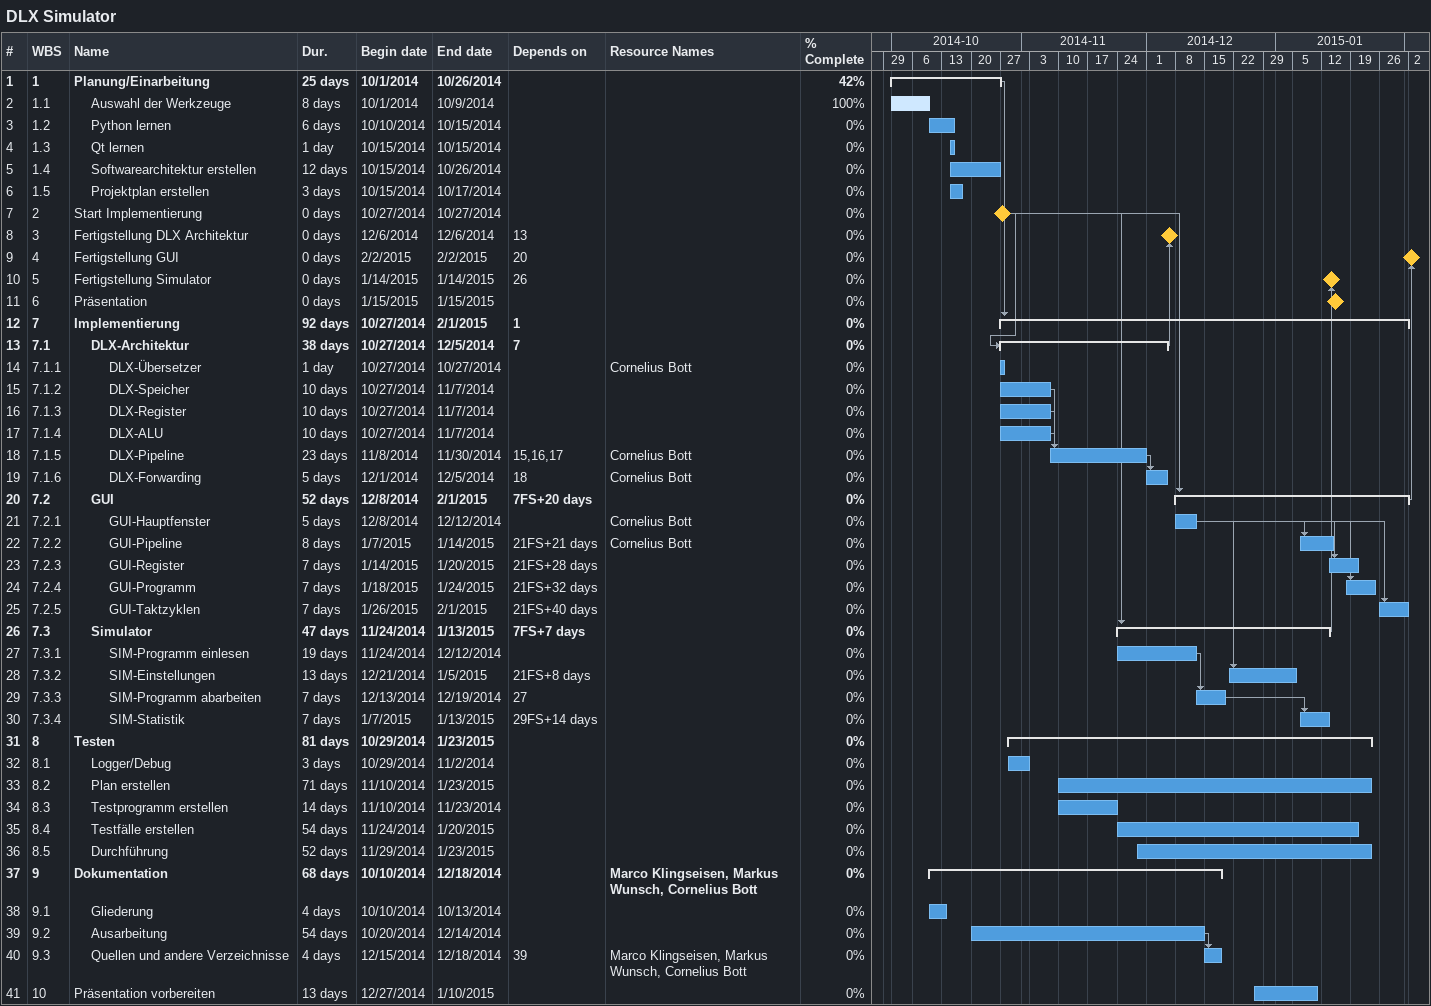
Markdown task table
DLX Simulator

| ID | WBS | Task | Duration | Start | Finish | Predecessors | Resources | % complete |
|---|---|---|---|---|---|---|---|---|
| 1 | 1 | **Planung/Einarbeitung** | 25d | 2014-10-01 | 2014-10-26 |  |  | 42 |
| 2 | 1.1 | Auswahl der Werkzeuge | 8d | 2014-10-01 | 2014-10-09 |  |  | 100 |
| 3 | 1.2 | Python lernen | 6d | 2014-10-10 | 2014-10-15 |  |  | 0 |
| 4 | 1.3 | Qt lernen | 1d | 2014-10-15 | 2014-10-15 |  |  | 0 |
| 5 | 1.4 | Softwarearchitektur erstellen | 12d | 2014-10-15 | 2014-10-26 |  |  | 0 |
| 6 | 1.5 | Projektplan erstellen | 3d | 2014-10-15 | 2014-10-17 |  |  | 0 |
| 7 | 2 | Start Implementierung | 0d | 2014-10-27 | 2014-10-27 |  |  | 0 |
| 8 | 3 | Fertigstellung DLX Architektur | 0d | 2014-12-06 | 2014-12-06 | 13 |  | 0 |
| 9 | 4 | Fertigstellung GUI | 0d | 2015-02-02 | 2015-02-02 | 20 |  | 0 |
| 10 | 5 | Fertigstellung Simulator | 0d | 2015-01-14 | 2015-01-14 | 26 |  | 0 |
| 11 | 6 | Präsentation | 0d | 2015-01-15 | 2015-01-15 |  |  | 0 |
| 12 | 7 | **Implementierung** | 92d | 2014-10-27 | 2015-02-01 | 1 |  | 0 |
| 13 | 7.1 | **DLX-Architektur** | 38d | 2014-10-27 | 2014-12-05 | 7 |  | 0 |
| 14 | 7.1.1 | DLX-Übersetzer | 1d | 2014-10-27 | 2014-10-27 |  | Cornelius Bott | 0 |
| 15 | 7.1.2 | DLX-Speicher | 10d | 2014-10-27 | 2014-11-07 |  |  | 0 |
| 16 | 7.1.3 | DLX-Register | 10d | 2014-10-27 | 2014-11-07 |  |  | 0 |
| 17 | 7.1.4 | DLX-ALU | 10d | 2014-10-27 | 2014-11-07 |  |  | 0 |
| 18 | 7.1.5 | DLX-Pipeline | 23d | 2014-11-08 | 2014-11-30 | 15, 16, 17 | Cornelius Bott | 0 |
| 19 | 7.1.6 | DLX-Forwarding | 5d | 2014-12-01 | 2014-12-05 | 18 | Cornelius Bott | 0 |
| 20 | 7.2 | **GUI** | 52d | 2014-12-08 | 2015-02-01 | 7FS+20d |  | 0 |
| 21 | 7.2.1 | GUI-Hauptfenster | 5d | 2014-12-08 | 2014-12-12 |  | Cornelius Bott | 0 |
| 22 | 7.2.2 | GUI-Pipeline | 8d | 2015-01-07 | 2015-01-14 | 21FS+21d | Cornelius Bott | 0 |
| 23 | 7.2.3 | GUI-Register | 7d | 2015-01-14 | 2015-01-20 | 21FS+28d |  | 0 |
| 24 | 7.2.4 | GUI-Programm | 7d | 2015-01-18 | 2015-01-24 | 21FS+32d |  | 0 |
| 25 | 7.2.5 | GUI-Taktzyklen | 7d | 2015-01-26 | 2015-02-01 | 21FS+40d |  | 0 |
| 26 | 7.3 | **Simulator** | 47d | 2014-11-24 | 2015-01-13 | 7FS+7d |  | 0 |
| 27 | 7.3.1 | SIM-Programm einlesen | 19d | 2014-11-24 | 2014-12-12 |  |  | 0 |
| 28 | 7.3.2 | SIM-Einstellungen | 13d | 2014-12-21 | 2015-01-05 | 21FS+8d |  | 0 |
| 29 | 7.3.3 | SIM-Programm abarbeiten | 7d | 2014-12-13 | 2014-12-19 | 27 |  | 0 |
| 30 | 7.3.4 | SIM-Statistik | 7d | 2015-01-07 | 2015-01-13 | 29FS+14d |  | 0 |
| 31 | 8 | **Testen** | 81d | 2014-10-29 | 2015-01-23 |  |  | 0 |
| 32 | 8.1 | Logger/Debug | 3d | 2014-10-29 | 2014-11-02 |  |  | 0 |
| 33 | 8.2 | Plan erstellen | 71d | 2014-11-10 | 2015-01-23 |  |  | 0 |
| 34 | 8.3 | Testprogramm erstellen | 14d | 2014-11-10 | 2014-11-23 |  |  | 0 |
| 35 | 8.4 | Testfälle erstellen | 54d | 2014-11-24 | 2015-01-20 |  |  | 0 |
| 36 | 8.5 | Durchführung | 52d | 2014-11-29 | 2015-01-23 |  |  | 0 |
| 37 | 9 | **Dokumentation** | 68d | 2014-10-10 | 2014-12-18 |  | Marco Klingseisen, Markus Wunsch, Cornelius Bott | 0 |
| 38 | 9.1 | Gliederung | 4d | 2014-10-10 | 2014-10-13 |  |  | 0 |
| 39 | 9.2 | Ausarbeitung | 54d | 2014-10-20 | 2014-12-14 |  |  | 0 |
| 40 | 9.3 | Quellen und andere Verzeichnisse | 4d | 2014-12-15 | 2014-12-18 | 39 | Marco Klingseisen, Markus Wunsch, Cornelius Bott | 0 |
| 41 | 10 | Präsentation vorbereiten | 13d | 2014-12-27 | 2015-01-10 |  |  | 0 |
